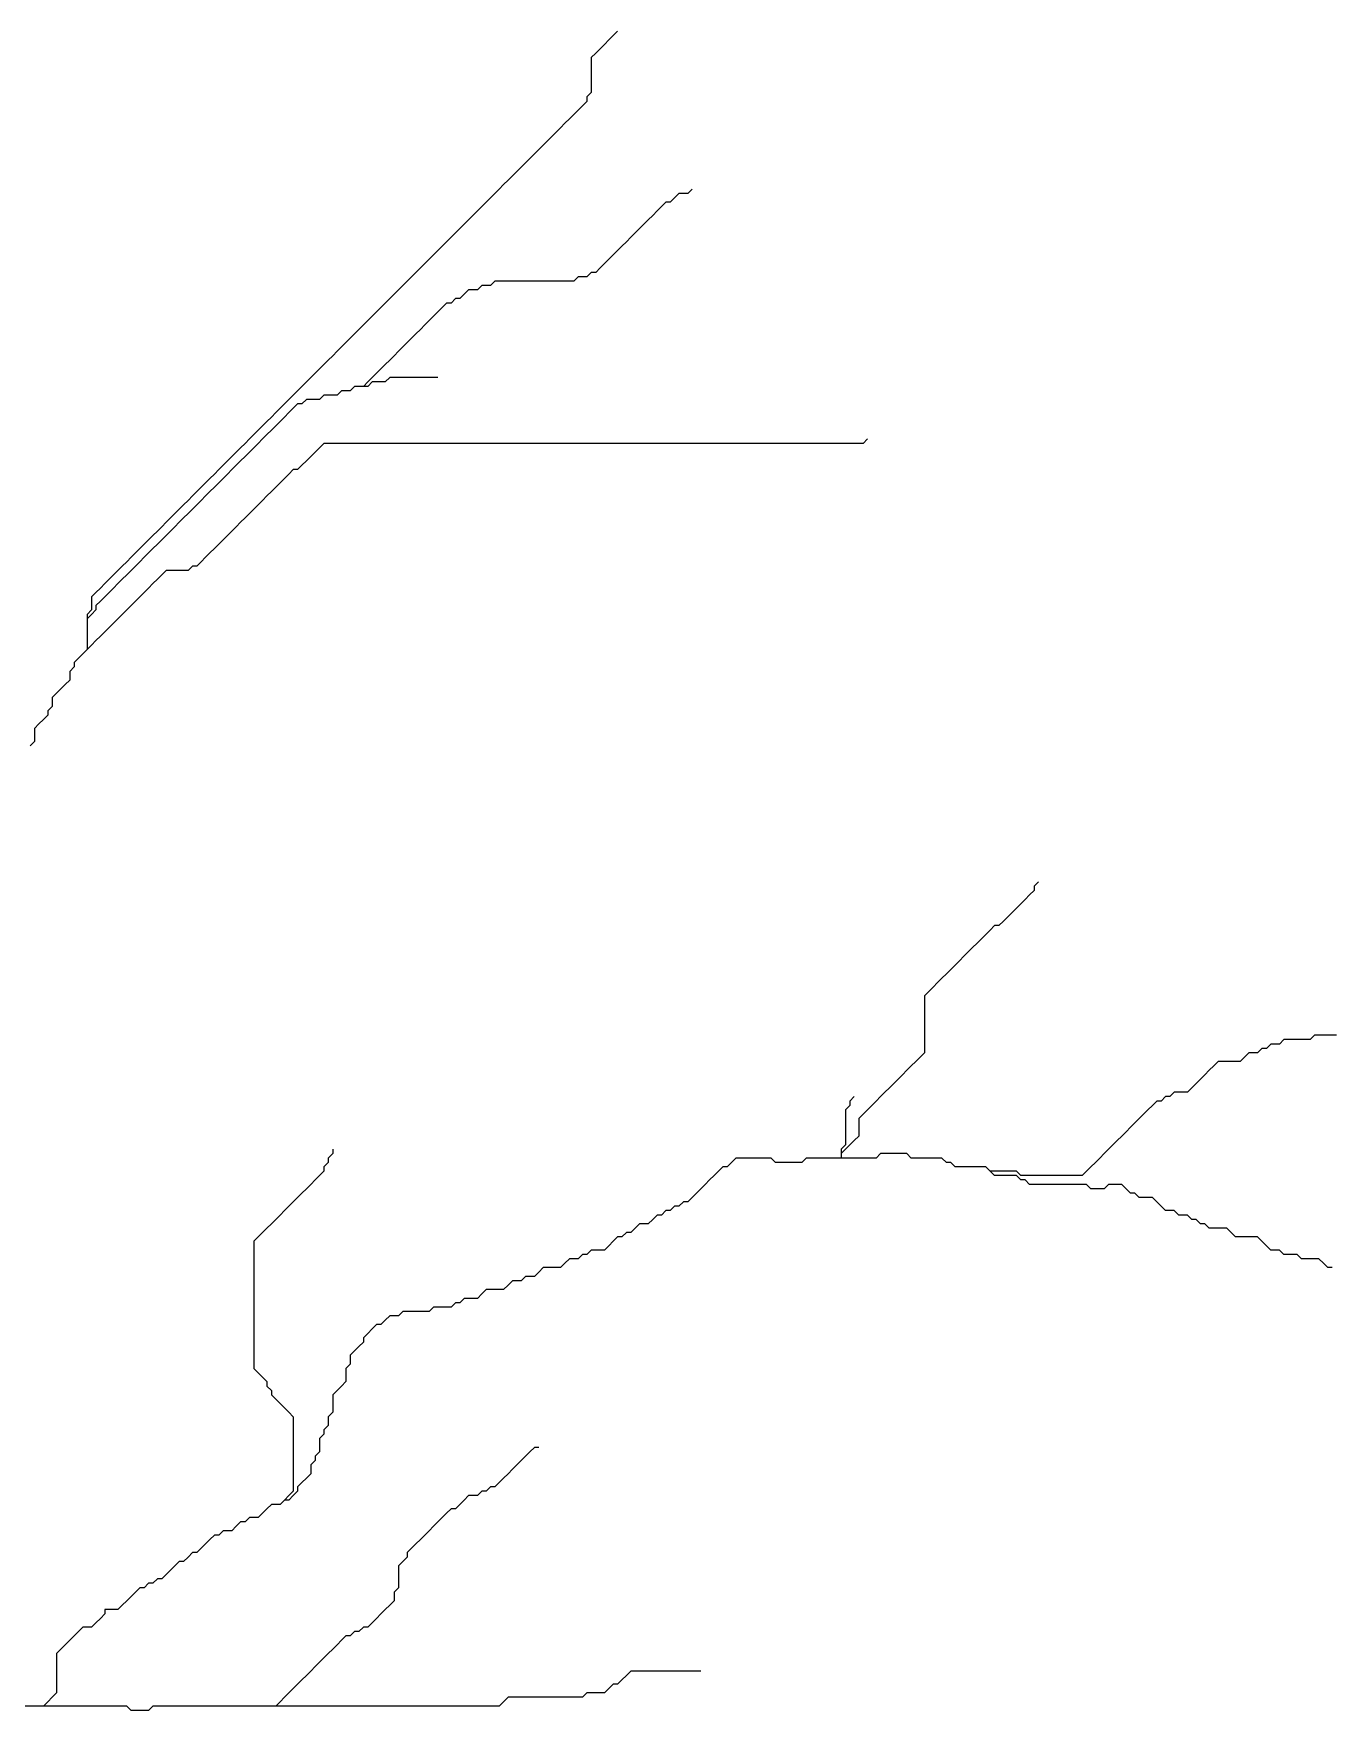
# Model space of a CAD drawing. Header units: metres. Extents: x 837475 to 838479, y 1189012 to 1191015.
# Drawn here: x 838152.6 to 838449.8, y 1189014.5 to 1189396.8 of the extents above; entities that cross this region are included whole.
import ezdxf

# ---------------------------------------------------------------- set-up
doc = ezdxf.new("R2010")
doc.units = ezdxf.units.M
doc.header["$MEASUREMENT"] = 0

msp = doc.modelspace()

# ---------------------------------------------------------------- linework, layer by layer
for points in [[(838285.85, 1189397.36, 1919.56), (838284.85, 1189396.36, 1919.27), (838283.85, 1189395.36, 1918.97), (838282.85, 1189394.36, 1918.68), (838281.85, 1189393.36, 1918.39), (838280.85, 1189392.36, 1918.1), (838279.85, 1189391.36, 1917.78), (838279.85, 1189390.36, 1917.54), (838279.85, 1189389.36, 1917.3), (838279.85, 1189388.36, 1917.05), (838279.85, 1189387.36, 1916.81), (838279.85, 1189386.36, 1916.56), (838279.85, 1189385.36, 1916.32), (838279.85, 1189384.36, 1916.07), (838279.85, 1189383.36, 1915.83), (838278.85, 1189382.36, 1915.48), (838278.85, 1189381.36, 1915.24), (838277.85, 1189380.36, 1914.88), (838276.85, 1189379.36, 1914.53), (838275.85, 1189378.36, 1914.14), (838274.85, 1189377.36, 1913.78), (838273.85, 1189376.36, 1913.44), (838272.85, 1189375.36, 1913.1), (838271.86, 1189374.36, 1912.75), (838270.86, 1189373.36, 1912.4), (838269.86, 1189372.36, 1912.04), (838268.86, 1189371.36, 1911.67), (838267.86, 1189370.36, 1911.3), (838266.86, 1189369.37, 1910.93), (838265.86, 1189368.37, 1910.56), (838264.86, 1189367.37, 1910.19), (838263.86, 1189366.37, 1909.82), (838262.86, 1189365.37, 1909.45), (838261.86, 1189364.37, 1909.08), (838260.86, 1189363.37, 1908.72), (838259.86, 1189362.37, 1908.37), (838258.86, 1189361.37, 1908.04), (838257.86, 1189360.37, 1907.77), (838256.86, 1189359.37, 1907.51), (838255.86, 1189358.37, 1907.25), (838254.86, 1189357.37, 1906.99), (838253.86, 1189356.37, 1906.72), (838252.86, 1189355.37, 1906.45), (838251.86, 1189354.37, 1906.17), (838250.86, 1189353.37, 1905.89), (838249.86, 1189352.37, 1905.62), (838248.86, 1189351.37, 1905.35), (838247.86, 1189350.37, 1905.08), (838246.86, 1189349.37, 1904.81), (838245.86, 1189348.37, 1904.55), (838244.86, 1189347.37, 1904.28), (838243.86, 1189346.37, 1904), (838242.86, 1189345.37, 1903.7), (838241.87, 1189344.37, 1903.39), (838240.87, 1189343.37, 1903.07), (838239.87, 1189342.37, 1902.76), (838238.87, 1189341.37, 1902.45), (838237.87, 1189340.37, 1902.13), (838236.87, 1189339.38, 1901.8), (838235.87, 1189338.38, 1901.43), (838234.87, 1189337.38, 1901.07), (838233.87, 1189336.38, 1900.72), (838232.87, 1189335.38, 1900.36), (838231.87, 1189334.38, 1900), (838230.87, 1189333.38, 1899.63), (838229.87, 1189332.38, 1899.26), (838228.87, 1189331.38, 1898.89), (838227.87, 1189330.38, 1898.51), (838226.87, 1189329.38, 1898.14), (838225.87, 1189328.38, 1897.75), (838224.87, 1189327.38, 1897.35), (838223.87, 1189326.38, 1896.96), (838222.87, 1189325.38, 1896.56), (838221.87, 1189324.38, 1896.17), (838220.87, 1189323.38, 1895.73), (838219.87, 1189322.38, 1895.25), (838218.87, 1189321.38, 1894.76), (838217.87, 1189320.38, 1894.27), (838216.87, 1189319.38, 1893.84), (838215.87, 1189318.38, 1893.48), (838214.87, 1189317.38, 1893.11), (838213.87, 1189316.38, 1892.75), (838212.87, 1189315.38, 1892.38), (838211.88, 1189314.38, 1892.01), (838210.88, 1189313.38, 1891.67), (838209.88, 1189312.38, 1891.33), (838208.88, 1189311.38, 1890.99), (838207.88, 1189310.39, 1890.66), (838206.88, 1189309.39, 1890.32), (838205.88, 1189308.39, 1889.98), (838204.88, 1189307.39, 1889.62), (838203.88, 1189306.39, 1889.26), (838202.88, 1189305.39, 1888.91), (838201.88, 1189304.39, 1888.57), (838200.88, 1189303.39, 1888.22), (838199.88, 1189302.39, 1887.82), (838198.88, 1189301.39, 1887.35), (838197.88, 1189300.39, 1886.88), (838196.88, 1189299.39, 1886.42), (838195.88, 1189298.39, 1885.97), (838194.88, 1189297.39, 1885.5), (838193.88, 1189296.39, 1885.04), (838192.88, 1189295.39, 1884.58), (838191.88, 1189294.39, 1884.12), (838190.88, 1189293.39, 1883.66), (838189.88, 1189292.39, 1883.19), (838188.88, 1189291.39, 1882.72), (838187.88, 1189290.39, 1882.25), (838186.88, 1189289.39, 1881.74), (838185.88, 1189288.39, 1881.2), (838184.88, 1189287.39, 1880.66), (838183.88, 1189286.39, 1880.13), (838182.89, 1189285.39, 1879.59), (838181.89, 1189284.39, 1879.04), (838180.89, 1189283.39, 1878.5), (838179.89, 1189282.39, 1877.98), (838178.89, 1189281.39, 1877.55), (838177.89, 1189280.4, 1877.14), (838176.89, 1189279.4, 1876.72), (838175.89, 1189278.4, 1876.31), (838174.89, 1189277.4, 1875.9), (838173.89, 1189276.4, 1875.5), (838172.89, 1189275.4, 1875.1), (838171.89, 1189274.4, 1874.71), (838170.89, 1189273.4, 1874.32), (838169.89, 1189272.4, 1873.96), (838168.89, 1189271.4, 1873.61), (838167.89, 1189270.4, 1873.26), (838166.89, 1189269.4, 1872.92), (838165.89, 1189268.4, 1872.59), (838165.89, 1189267.4, 1872.39), (838165.89, 1189266.4, 1872.18), (838165.89, 1189265.4, 1872), (838164.89, 1189264.4, 1871.73), (838164.89, 1189263.4, 1871.5)], [(838302.84, 1189361.37, 1915.7), (838301.84, 1189360.37, 1915.37), (838300.85, 1189360.37, 1915.13), (838299.85, 1189360.37, 1914.9), (838298.85, 1189359.37, 1914.57), (838297.85, 1189358.37, 1914.24), (838296.85, 1189358.37, 1914.03), (838295.85, 1189357.37, 1913.79), (838294.85, 1189356.37, 1913.53), (838293.85, 1189355.37, 1913.27), (838292.85, 1189354.37, 1913.01), (838291.85, 1189353.37, 1912.75), (838290.85, 1189352.37, 1912.49), (838289.85, 1189351.37, 1912.23), (838288.85, 1189350.37, 1911.96), (838287.85, 1189349.37, 1911.69), (838286.85, 1189348.37, 1911.42), (838285.85, 1189347.37, 1911.14), (838284.85, 1189346.37, 1910.86), (838283.85, 1189345.37, 1910.58), (838282.85, 1189344.37, 1910.3), (838281.85, 1189343.37, 1910.02), (838280.85, 1189342.37, 1909.76), (838279.85, 1189342.37, 1909.59), (838278.85, 1189341.37, 1909.34), (838277.85, 1189341.37, 1909.17), (838276.85, 1189341.37, 1908.99), (838275.85, 1189340.37, 1908.75), (838274.85, 1189340.37, 1908.57), (838273.85, 1189340.37, 1908.4), (838272.85, 1189340.37, 1908.22), (838271.86, 1189340.37, 1908.03), (838270.86, 1189340.37, 1907.84), (838269.86, 1189340.37, 1907.64), (838268.86, 1189340.37, 1907.45), (838267.86, 1189340.37, 1907.25), (838266.86, 1189340.37, 1907.06), (838265.86, 1189340.37, 1906.87), (838264.86, 1189340.37, 1906.67), (838263.86, 1189340.37, 1906.48), (838262.86, 1189340.37, 1906.29), (838261.86, 1189340.37, 1906.09), (838260.86, 1189340.37, 1905.93), (838259.86, 1189340.37, 1905.77), (838258.86, 1189340.37, 1905.61), (838257.86, 1189340.37, 1905.45), (838256.86, 1189339.38, 1905.23), (838255.86, 1189339.38, 1905.07), (838254.86, 1189339.38, 1904.91), (838253.86, 1189338.38, 1904.69), (838252.86, 1189338.38, 1904.52), (838251.86, 1189338.38, 1904.36), (838250.86, 1189337.38, 1904.14), (838249.86, 1189336.38, 1903.89), (838248.86, 1189336.38, 1903.69), (838247.86, 1189335.38, 1903.42), (838246.86, 1189335.38, 1903.23), (838245.86, 1189334.38, 1902.96), (838244.86, 1189333.38, 1902.69), (838243.86, 1189332.38, 1902.4), (838242.86, 1189331.38, 1902.1), (838241.87, 1189330.38, 1901.77), (838240.87, 1189329.38, 1901.42), (838239.87, 1189328.38, 1901.06), (838238.87, 1189327.38, 1900.71), (838237.87, 1189326.38, 1900.36), (838236.87, 1189325.38, 1900), (838235.87, 1189324.38, 1899.62), (838234.87, 1189323.38, 1899.23), (838233.87, 1189322.38, 1898.83), (838232.87, 1189321.38, 1898.42), (838231.87, 1189320.38, 1898.01), (838230.87, 1189319.38, 1897.57), (838229.87, 1189318.38, 1897.13), (838228.87, 1189317.38, 1896.7), (838227.87, 1189316.38, 1896.29)], [(838244.86, 1189318.38, 1901.04), (838243.86, 1189318.38, 1900.81), (838242.86, 1189318.38, 1900.59), (838241.87, 1189318.38, 1900.36), (838240.87, 1189318.38, 1900.12), (838239.87, 1189318.38, 1899.86), (838238.87, 1189318.38, 1899.58), (838237.87, 1189318.38, 1899.3), (838236.87, 1189318.38, 1899.02), (838235.87, 1189318.38, 1898.74), (838234.87, 1189318.38, 1898.45), (838233.87, 1189318.38, 1898.18), (838232.87, 1189317.38, 1897.81), (838231.87, 1189317.38, 1897.53), (838230.87, 1189317.38, 1897.25), (838229.87, 1189317.38, 1896.97), (838228.87, 1189316.38, 1896.57), (838227.87, 1189316.38, 1896.29)], [(838227.87, 1189316.38, 1896.29), (838226.87, 1189316.38, 1896.01), (838225.87, 1189316.38, 1895.73), (838224.87, 1189315.38, 1895.32), (838223.87, 1189315.38, 1895.03), (838222.87, 1189315.38, 1894.75), (838221.87, 1189314.38, 1894.34), (838220.87, 1189314.38, 1894.06), (838219.87, 1189314.38, 1893.81), (838218.87, 1189314.38, 1893.58), (838217.87, 1189313.38, 1893.24), (838216.87, 1189313.38, 1893), (838215.87, 1189313.38, 1892.76), (838214.87, 1189313.38, 1892.53), (838213.87, 1189312.38, 1892.18), (838212.87, 1189312.38, 1891.94), (838211.88, 1189311.38, 1891.61), (838210.88, 1189310.39, 1891.28), (838209.88, 1189309.39, 1890.94), (838208.88, 1189308.39, 1890.61), (838207.88, 1189307.39, 1890.26), (838206.88, 1189306.39, 1889.89), (838205.88, 1189305.39, 1889.54), (838204.88, 1189304.39, 1889.19), (838203.88, 1189303.39, 1888.85), (838202.88, 1189302.39, 1888.51), (838201.88, 1189301.39, 1888.15), (838200.88, 1189300.39, 1887.77), (838199.88, 1189299.39, 1887.34), (838198.88, 1189298.39, 1886.89), (838197.88, 1189297.39, 1886.45), (838196.88, 1189296.39, 1886), (838195.88, 1189295.39, 1885.54), (838194.88, 1189294.39, 1885.08), (838193.88, 1189293.39, 1884.62), (838192.88, 1189292.39, 1884.15), (838191.88, 1189291.39, 1883.69), (838190.88, 1189290.39, 1883.22), (838189.88, 1189289.39, 1882.73), (838188.88, 1189288.39, 1882.24), (838187.88, 1189287.39, 1881.73), (838186.88, 1189286.39, 1881.19), (838185.88, 1189285.39, 1880.65), (838184.88, 1189284.39, 1880.11), (838183.88, 1189283.39, 1879.57), (838182.89, 1189282.39, 1879.03), (838181.89, 1189281.39, 1878.47), (838180.89, 1189280.4, 1877.96), (838179.89, 1189279.4, 1877.53), (838178.89, 1189278.4, 1877.12), (838177.89, 1189277.4, 1876.7), (838176.89, 1189276.4, 1876.27), (838175.89, 1189275.4, 1875.85), (838174.89, 1189274.4, 1875.46), (838173.89, 1189273.4, 1875.06), (838172.89, 1189272.4, 1874.67), (838171.89, 1189271.4, 1874.28), (838170.89, 1189270.4, 1873.87), (838169.89, 1189269.4, 1873.43), (838168.89, 1189268.4, 1873.01), (838167.89, 1189267.4, 1872.6), (838166.89, 1189266.4, 1872.24), (838166.89, 1189265.4, 1872.05), (838165.89, 1189264.4, 1871.82), (838164.89, 1189263.4, 1871.5)], [(838342.83, 1189304.39, 1924.39), (838341.83, 1189303.39, 1924.3), (838340.83, 1189303.39, 1924.23), (838339.83, 1189303.39, 1924.17), (838338.83, 1189303.39, 1924.1), (838337.83, 1189303.39, 1924.04), (838336.83, 1189303.39, 1923.95), (838335.83, 1189303.39, 1923.75), (838334.83, 1189303.39, 1923.51), (838333.83, 1189303.39, 1923.27), (838332.83, 1189303.39, 1923.04), (838331.83, 1189303.39, 1922.8), (838330.84, 1189303.39, 1922.57), (838329.84, 1189303.39, 1922.32), (838328.84, 1189303.39, 1922.07), (838327.84, 1189303.39, 1921.83), (838326.84, 1189303.39, 1921.59), (838325.84, 1189303.39, 1921.36), (838324.84, 1189303.39, 1921.12), (838323.84, 1189303.39, 1920.88), (838322.84, 1189303.39, 1920.65), (838321.84, 1189303.39, 1920.41), (838320.84, 1189303.39, 1920.18), (838319.84, 1189303.39, 1919.96), (838318.84, 1189303.39, 1919.77), (838317.84, 1189303.39, 1919.59), (838316.84, 1189303.39, 1919.41), (838315.84, 1189303.39, 1919.23), (838314.84, 1189303.39, 1919.04), (838313.84, 1189303.39, 1918.86), (838312.84, 1189303.39, 1918.68), (838311.84, 1189303.39, 1918.5), (838310.84, 1189303.39, 1918.32), (838309.84, 1189303.39, 1918.13), (838308.84, 1189303.39, 1917.94), (838307.84, 1189303.39, 1917.72), (838306.84, 1189303.39, 1917.49), (838305.84, 1189303.39, 1917.27), (838304.84, 1189303.39, 1917.05), (838303.84, 1189303.39, 1916.84), (838302.84, 1189303.39, 1916.63), (838301.84, 1189303.39, 1916.43), (838300.85, 1189303.39, 1916.23), (838299.85, 1189303.39, 1916.03), (838298.85, 1189303.39, 1915.78), (838297.85, 1189303.39, 1915.51), (838296.85, 1189303.39, 1915.24), (838295.85, 1189303.39, 1914.96), (838294.85, 1189303.39, 1914.68), (838293.85, 1189303.39, 1914.4), (838292.85, 1189303.39, 1914.13), (838291.85, 1189303.39, 1913.86), (838290.85, 1189303.39, 1913.59), (838289.85, 1189303.39, 1913.33), (838288.85, 1189303.39, 1913.07), (838287.85, 1189303.39, 1912.81), (838286.85, 1189303.39, 1912.55), (838285.85, 1189303.39, 1912.29), (838284.85, 1189303.39, 1912.03), (838283.85, 1189303.39, 1911.76), (838282.85, 1189303.39, 1911.48), (838281.85, 1189303.39, 1911.2), (838280.85, 1189303.39, 1910.92), (838279.85, 1189303.39, 1910.63), (838278.85, 1189303.39, 1910.35), (838277.85, 1189303.39, 1910.06), (838276.85, 1189303.39, 1909.75), (838275.85, 1189303.39, 1909.43), (838274.85, 1189303.39, 1909.1), (838273.85, 1189303.39, 1908.77), (838272.85, 1189303.39, 1908.44), (838271.86, 1189303.39, 1908.11), (838270.86, 1189303.39, 1907.79), (838269.86, 1189303.39, 1907.48), (838268.86, 1189303.39, 1907.17), (838267.86, 1189303.39, 1906.85), (838266.86, 1189303.39, 1906.53), (838265.86, 1189303.39, 1906.21), (838264.86, 1189303.39, 1905.9), (838263.86, 1189303.39, 1905.61), (838262.86, 1189303.39, 1905.32), (838261.86, 1189303.39, 1905.03), (838260.86, 1189303.39, 1904.74), (838259.86, 1189303.39, 1904.45), (838258.86, 1189303.39, 1904.16), (838257.86, 1189303.39, 1903.87), (838256.86, 1189303.39, 1903.57), (838255.86, 1189303.39, 1903.27), (838254.86, 1189303.39, 1902.97), (838253.86, 1189303.39, 1902.67), (838252.86, 1189303.39, 1902.37), (838251.86, 1189303.39, 1902.07), (838250.86, 1189303.39, 1901.78), (838249.86, 1189303.39, 1901.49), (838248.86, 1189303.39, 1901.2), (838247.86, 1189303.39, 1900.91), (838246.86, 1189303.39, 1900.62), (838245.86, 1189303.39, 1900.33), (838244.86, 1189303.39, 1900.06), (838243.86, 1189303.39, 1899.79), (838242.86, 1189303.39, 1899.52), (838241.87, 1189303.39, 1899.25), (838240.87, 1189303.39, 1898.99), (838239.87, 1189303.39, 1898.73), (838238.87, 1189303.39, 1898.47), (838237.87, 1189303.39, 1898.22), (838236.87, 1189303.39, 1897.96), (838235.87, 1189303.39, 1897.7), (838234.87, 1189303.39, 1897.43), (838233.87, 1189303.39, 1897.16), (838232.87, 1189303.39, 1896.89), (838231.87, 1189303.39, 1896.62), (838230.87, 1189303.39, 1896.36), (838229.87, 1189303.39, 1896.09), (838228.87, 1189303.39, 1895.82), (838227.87, 1189303.39, 1895.56), (838226.87, 1189303.39, 1895.3), (838225.87, 1189303.39, 1895.04), (838224.87, 1189303.39, 1894.78), (838223.87, 1189303.39, 1894.52), (838222.87, 1189303.39, 1894.27), (838221.87, 1189303.39, 1894), (838220.87, 1189303.39, 1893.69), (838219.87, 1189303.39, 1893.39), (838218.87, 1189303.39, 1893.1), (838217.87, 1189302.39, 1892.72), (838216.87, 1189301.39, 1892.33), (838215.87, 1189300.39, 1891.9), (838214.87, 1189299.39, 1891.5), (838213.87, 1189298.39, 1891.11), (838212.87, 1189297.39, 1890.74), (838211.88, 1189297.39, 1890.48), (838210.88, 1189296.39, 1890.1), (838209.88, 1189295.39, 1889.69), (838208.88, 1189294.39, 1889.27), (838207.88, 1189293.39, 1888.84), (838206.88, 1189292.39, 1888.41), (838205.88, 1189291.39, 1887.98), (838204.88, 1189290.39, 1887.55), (838203.88, 1189289.39, 1887.11), (838202.88, 1189288.39, 1886.68), (838201.88, 1189287.39, 1886.25), (838200.88, 1189286.39, 1885.81), (838199.88, 1189285.39, 1885.35), (838198.88, 1189284.39, 1884.9), (838197.88, 1189283.39, 1884.44), (838196.88, 1189282.39, 1883.97), (838195.88, 1189281.39, 1883.46), (838194.88, 1189280.4, 1882.93), (838193.88, 1189279.4, 1882.42), (838192.88, 1189278.4, 1881.91), (838191.88, 1189277.4, 1881.4), (838190.88, 1189276.4, 1880.9), (838189.88, 1189275.4, 1880.4), (838188.88, 1189275.4, 1880.04), (838187.88, 1189274.4, 1879.54), (838186.88, 1189274.4, 1879.19), (838185.88, 1189274.4, 1878.83), (838184.88, 1189274.4, 1878.48), (838183.88, 1189274.4, 1878.12), (838182.89, 1189274.4, 1877.79), (838181.89, 1189273.4, 1877.34), (838180.89, 1189272.4, 1876.86), (838179.89, 1189271.4, 1876.37), (838178.89, 1189270.4, 1875.91), (838177.89, 1189269.4, 1875.51), (838176.89, 1189268.4, 1875.11), (838175.89, 1189267.4, 1874.7), (838174.89, 1189266.4, 1874.3), (838173.89, 1189265.4, 1873.88), (838172.89, 1189264.4, 1873.43), (838171.89, 1189263.4, 1872.98), (838170.89, 1189262.4, 1872.54), (838169.89, 1189261.4, 1872.09), (838168.89, 1189260.4, 1871.67), (838167.89, 1189259.4, 1871.25), (838166.89, 1189258.4, 1870.82), (838165.89, 1189257.4, 1870.4), (838164.89, 1189256.4, 1870.05)], [(838164.89, 1189263.4, 1871.5), (838164.89, 1189262.4, 1871.27), (838164.89, 1189261.4, 1871.05), (838164.89, 1189260.4, 1870.83), (838164.89, 1189259.4, 1870.61), (838164.89, 1189258.4, 1870.4), (838164.89, 1189257.4, 1870.19), (838164.89, 1189256.4, 1870.05)], [(838164.89, 1189256.4, 1870.05), (838163.89, 1189255.4, 1869.86), (838162.89, 1189254.4, 1869.51), (838161.89, 1189253.4, 1869.13), (838161.89, 1189252.4, 1868.88), (838160.89, 1189251.4, 1868.52), (838160.89, 1189250.41, 1868.27), (838160.89, 1189249.41, 1868.08), (838159.89, 1189248.41, 1867.97), (838158.89, 1189247.41, 1867.74), (838157.89, 1189246.41, 1867.4), (838156.89, 1189245.41, 1867.07), (838156.89, 1189244.41, 1866.86), (838156.89, 1189243.41, 1866.65), (838155.89, 1189242.41, 1866.33), (838155.89, 1189241.41, 1866.12), (838154.89, 1189240.41, 1865.9), (838153.89, 1189239.41, 1865.59), (838152.9, 1189238.41, 1865.3), (838152.9, 1189237.41, 1865.08), (838152.9, 1189236.41, 1864.87), (838152.9, 1189235.41, 1864.66), (838151.9, 1189234.41, 1864.36)], [(838381.82, 1189203.42, 1905.92), (838380.82, 1189202.42, 1905.33), (838380.82, 1189201.42, 1904.92), (838379.82, 1189200.42, 1904.35), (838378.82, 1189199.42, 1903.83), (838377.82, 1189198.42, 1903.17), (838376.82, 1189197.42, 1902.47), (838375.82, 1189196.42, 1901.92), (838374.82, 1189195.42, 1901.26), (838373.82, 1189194.42, 1900.58), (838372.82, 1189193.42, 1900.08), (838371.82, 1189193.42, 1900.01), (838370.82, 1189192.42, 1900.01), (838369.82, 1189191.43, 1900), (838368.82, 1189190.43, 1900), (838367.82, 1189189.43, 1900), (838366.82, 1189188.43, 1900), (838365.82, 1189187.43, 1899.88), (838364.82, 1189186.43, 1899.59), (838363.82, 1189185.43, 1899.29), (838362.82, 1189184.43, 1898.99), (838361.82, 1189183.43, 1898.69), (838360.83, 1189182.43, 1898.37), (838359.83, 1189181.43, 1898.05), (838358.83, 1189180.43, 1897.66), (838357.83, 1189179.43, 1897.25), (838356.83, 1189178.43, 1896.84), (838355.83, 1189177.43, 1896.43), (838355.83, 1189176.43, 1896.15), (838355.83, 1189175.43, 1895.88), (838355.83, 1189174.43, 1895.61), (838355.83, 1189173.43, 1895.34), (838355.83, 1189172.43, 1895.08), (838355.83, 1189171.43, 1894.84), (838355.83, 1189170.43, 1894.59), (838355.83, 1189169.43, 1894.34), (838355.83, 1189168.43, 1894.11), (838355.83, 1189167.43, 1893.88), (838355.83, 1189166.43, 1893.54), (838355.83, 1189165.43, 1893.17), (838355.83, 1189164.43, 1892.79), (838354.83, 1189163.43, 1892.15), (838353.83, 1189162.43, 1891.23), (838352.83, 1189161.44, 1890.28), (838351.83, 1189160.44, 1889.39), (838350.83, 1189159.44, 1888.53), (838349.83, 1189158.44, 1887.71), (838348.83, 1189157.44, 1886.98), (838347.83, 1189156.44, 1886.24), (838346.83, 1189155.44, 1885.51), (838345.83, 1189154.44, 1884.77), (838344.83, 1189153.44, 1884.03), (838343.83, 1189152.44, 1883.36), (838342.83, 1189151.44, 1882.74), (838341.83, 1189150.44, 1882.13), (838340.83, 1189149.44, 1881.56), (838340.83, 1189148.44, 1881.17), (838340.83, 1189147.44, 1880.77), (838340.83, 1189146.44, 1880.37), (838340.83, 1189145.44, 1879.99), (838339.83, 1189144.44, 1879.5), (838338.83, 1189143.44, 1879.03), (838337.83, 1189142.44, 1878.53), (838336.83, 1189141.44, 1878.1)], [(838449.8, 1189168.43, 1904.72), (838448.8, 1189168.43, 1904.45), (838447.8, 1189168.43, 1904.22), (838446.8, 1189168.43, 1904.06), (838445.8, 1189168.43, 1904.01), (838444.8, 1189168.43, 1904.01), (838443.8, 1189167.43, 1904), (838442.8, 1189167.43, 1904), (838441.8, 1189167.43, 1904), (838440.8, 1189167.43, 1903.93), (838439.8, 1189167.43, 1903.62), (838438.8, 1189167.43, 1903.22), (838437.8, 1189167.43, 1902.83), (838436.8, 1189166.43, 1902.39), (838435.8, 1189166.43, 1902.1), (838434.8, 1189166.43, 1901.96), (838433.8, 1189165.43, 1901.52), (838432.8, 1189165.43, 1901.05), (838431.8, 1189164.43, 1900.48), (838430.8, 1189164.43, 1900.14), (838429.8, 1189164.43, 1900.04), (838428.8, 1189163.43, 1899.97), (838427.8, 1189162.43, 1899.6), (838426.8, 1189162.43, 1899.09), (838425.8, 1189162.43, 1898.57), (838424.8, 1189162.43, 1898.16), (838423.8, 1189162.43, 1898.02), (838422.8, 1189162.43, 1898.01), (838421.8, 1189161.44, 1898.01), (838420.8, 1189160.44, 1898.01), (838419.81, 1189159.44, 1898), (838418.81, 1189158.44, 1898), (838417.81, 1189157.44, 1898), (838416.81, 1189156.44, 1897.84), (838415.81, 1189155.44, 1897.32), (838414.81, 1189155.44, 1896.9), (838413.81, 1189155.44, 1896.5), (838412.81, 1189155.44, 1896.18), (838411.81, 1189154.44, 1896.11), (838410.81, 1189154.44, 1896.04), (838409.81, 1189153.44, 1896.02), (838408.81, 1189153.44, 1896.01), (838407.81, 1189152.44, 1896), (838406.81, 1189151.44, 1896), (838405.81, 1189150.44, 1895.99), (838404.81, 1189149.44, 1895.65), (838403.81, 1189148.44, 1895.01), (838402.81, 1189147.44, 1894.45), (838401.81, 1189146.44, 1894), (838400.81, 1189145.44, 1893.61), (838399.81, 1189144.44, 1893.22), (838398.81, 1189143.44, 1892.83), (838397.81, 1189142.44, 1892.44), (838396.81, 1189141.44, 1892.03), (838395.81, 1189140.44, 1891.58), (838394.81, 1189139.44, 1891.11), (838393.81, 1189138.44, 1890.63), (838392.81, 1189137.44, 1890.16), (838391.81, 1189136.44, 1889.73), (838390.81, 1189136.44, 1889.45), (838389.82, 1189136.44, 1889.18), (838388.82, 1189136.44, 1888.91), (838387.82, 1189136.44, 1888.63), (838386.82, 1189136.44, 1888.35), (838385.82, 1189136.44, 1888.04), (838384.82, 1189136.44, 1887.7), (838383.82, 1189136.44, 1887.35), (838382.82, 1189136.44, 1887), (838381.82, 1189136.44, 1886.65), (838380.82, 1189136.44, 1886.32), (838379.82, 1189136.44, 1886.06), (838378.82, 1189136.44, 1886), (838377.82, 1189136.44, 1886), (838376.82, 1189137.44, 1885.91), (838375.82, 1189137.44, 1885.54), (838374.82, 1189137.44, 1885.06), (838373.82, 1189137.44, 1884.68), (838372.82, 1189137.44, 1884.34), (838371.82, 1189137.44, 1884.09), (838370.82, 1189137.44, 1884.01)], [(838339.83, 1189154.44, 1883.09), (838338.83, 1189153.44, 1882.64), (838338.83, 1189152.44, 1882.32), (838337.83, 1189151.44, 1881.84), (838337.83, 1189150.44, 1881.48), (838337.83, 1189149.44, 1881.11), (838337.83, 1189148.44, 1880.74), (838337.83, 1189147.44, 1880.36), (838337.83, 1189146.44, 1879.97), (838337.83, 1189145.44, 1879.6), (838337.83, 1189144.44, 1879.23), (838337.83, 1189143.44, 1878.88), (838336.83, 1189142.44, 1878.39), (838336.83, 1189141.44, 1878.1)], [(838220.87, 1189142.44, 1856.51), (838220.87, 1189141.44, 1856.19), (838219.87, 1189140.44, 1855.8), (838219.87, 1189139.44, 1855.5), (838218.87, 1189138.44, 1855.06), (838218.87, 1189137.44, 1854.74), (838217.87, 1189136.44, 1854.28), (838216.87, 1189135.44, 1853.84), (838215.87, 1189134.44, 1853.43), (838214.87, 1189133.44, 1853.01), (838213.87, 1189132.45, 1852.58), (838212.87, 1189131.45, 1852.15), (838211.88, 1189130.45, 1851.72), (838210.88, 1189129.45, 1851.29), (838209.88, 1189128.45, 1850.86), (838208.88, 1189127.45, 1850.43), (838207.88, 1189126.45, 1849.99), (838206.88, 1189125.45, 1849.55), (838205.88, 1189124.45, 1849.1), (838204.88, 1189123.45, 1848.65), (838203.88, 1189122.45, 1848.2), (838202.88, 1189121.45, 1847.75), (838202.88, 1189120.45, 1847.44), (838202.88, 1189119.45, 1847.14), (838202.88, 1189118.45, 1846.83), (838202.88, 1189117.45, 1846.52), (838202.88, 1189116.45, 1846.2), (838202.88, 1189115.45, 1845.9), (838202.88, 1189114.45, 1845.65), (838202.88, 1189113.45, 1845.41), (838202.88, 1189112.45, 1845.17), (838202.88, 1189111.45, 1844.93), (838202.88, 1189110.45, 1844.68), (838202.88, 1189109.45, 1844.43), (838202.88, 1189108.45, 1844.16), (838202.88, 1189107.45, 1843.88), (838202.88, 1189106.45, 1843.61), (838202.88, 1189105.45, 1843.33), (838202.88, 1189104.45, 1843.06), (838202.88, 1189103.45, 1842.78), (838202.88, 1189102.46, 1842.51), (838202.88, 1189101.46, 1842.23), (838202.88, 1189100.46, 1841.96), (838202.88, 1189099.46, 1841.7), (838202.88, 1189098.46, 1841.44), (838202.88, 1189097.46, 1841.18), (838202.88, 1189096.46, 1840.93), (838202.88, 1189095.46, 1840.68), (838202.88, 1189094.46, 1840.45), (838202.88, 1189093.46, 1840.24), (838202.88, 1189092.46, 1840.03), (838203.88, 1189091.46, 1839.75), (838204.88, 1189090.46, 1839.48), (838205.88, 1189089.46, 1839.22), (838205.88, 1189088.46, 1839.03), (838206.88, 1189087.46, 1838.76), (838206.88, 1189086.46, 1838.57), (838207.88, 1189085.46, 1838.31), (838208.88, 1189084.46, 1838.01), (838209.88, 1189083.46, 1837.54), (838210.88, 1189082.46, 1837.02), (838211.88, 1189081.46, 1836.51), (838211.88, 1189080.46, 1836.15), (838211.88, 1189079.46, 1835.75), (838211.88, 1189078.46, 1835.31), (838211.88, 1189077.46, 1834.87), (838211.88, 1189076.46, 1834.42), (838211.88, 1189075.46, 1833.96), (838211.88, 1189074.46, 1833.47), (838211.88, 1189073.46, 1832.96), (838211.88, 1189072.47, 1832.45), (838211.88, 1189071.47, 1831.93), (838211.88, 1189070.47, 1831.41), (838211.88, 1189069.47, 1830.88), (838211.88, 1189068.47, 1830.35), (838211.88, 1189067.47, 1829.83), (838211.88, 1189066.47, 1829.3), (838211.88, 1189065.47, 1828.76), (838211.88, 1189064.47, 1828.28), (838210.88, 1189063.47, 1828.01), (838209.88, 1189062.47, 1827.65)], [(838336.83, 1189140.44, 1878.01), (838335.83, 1189140.44, 1878), (838334.83, 1189140.44, 1877.91), (838333.83, 1189140.44, 1877.5), (838332.83, 1189140.44, 1876.99), (838331.83, 1189140.44, 1876.56), (838330.84, 1189140.44, 1876.16), (838329.84, 1189140.44, 1875.73), (838328.84, 1189140.44, 1875.28), (838327.84, 1189139.44, 1874.62), (838326.84, 1189139.44, 1874.22), (838325.84, 1189139.44, 1874), (838324.84, 1189139.44, 1873.79), (838323.84, 1189139.44, 1873.36), (838322.84, 1189139.44, 1872.9), (838321.84, 1189139.44, 1872.5), (838320.84, 1189140.44, 1872.08), (838319.84, 1189140.44, 1872.01), (838318.84, 1189140.44, 1872), (838317.84, 1189140.44, 1872), (838316.84, 1189140.44, 1872), (838315.84, 1189140.44, 1871.97), (838314.84, 1189140.44, 1871.78), (838313.84, 1189140.44, 1871.39), (838312.84, 1189140.44, 1871.01), (838311.84, 1189139.44, 1870.55), (838310.84, 1189138.44, 1870.15), (838309.84, 1189138.44, 1870.05), (838308.84, 1189137.44, 1870), (838307.84, 1189136.44, 1869.98), (838306.84, 1189135.44, 1869.59), (838305.84, 1189134.44, 1868.88), (838304.84, 1189133.44, 1868.25), (838303.84, 1189132.45, 1868.03), (838302.84, 1189131.45, 1867.96), (838301.84, 1189130.45, 1867.47), (838300.85, 1189130.45, 1866.85), (838299.85, 1189129.45, 1866.22), (838298.85, 1189129.45, 1866.11), (838297.85, 1189128.45, 1866.02), (838296.85, 1189128.45, 1866.02), (838295.85, 1189127.45, 1866), (838294.85, 1189127.45, 1866), (838293.85, 1189126.45, 1865.99), (838292.85, 1189125.45, 1865.77), (838291.85, 1189125.45, 1865.39), (838290.85, 1189125.45, 1864.96), (838289.85, 1189124.45, 1864.41), (838288.85, 1189123.45, 1864.1), (838287.85, 1189123.45, 1864.04), (838286.85, 1189122.45, 1863.96), (838285.85, 1189122.45, 1863.73), (838284.85, 1189121.45, 1863.26), (838283.85, 1189120.45, 1862.76), (838282.85, 1189119.45, 1862.31), (838281.85, 1189119.45, 1862.06), (838280.85, 1189119.45, 1861.85), (838279.85, 1189119.45, 1861.51), (838278.85, 1189118.45, 1860.99), (838277.85, 1189118.45, 1860.62), (838276.85, 1189117.45, 1860.18), (838275.85, 1189117.45, 1860.03), (838274.85, 1189117.45, 1860), (838273.85, 1189116.45, 1859.99), (838272.85, 1189115.45, 1859.85), (838271.86, 1189115.45, 1859.55), (838270.86, 1189115.45, 1859.23), (838269.86, 1189115.45, 1858.9), (838268.86, 1189115.45, 1858.61), (838267.86, 1189114.45, 1858.21), (838266.86, 1189113.45, 1857.7), (838265.86, 1189113.45, 1857.27), (838264.86, 1189113.45, 1856.87), (838263.86, 1189112.45, 1856.28), (838262.86, 1189112.45, 1856.07), (838261.86, 1189112.45, 1856.02), (838260.86, 1189111.45, 1855.95), (838259.86, 1189110.45, 1855.58), (838258.86, 1189110.45, 1855.15), (838257.86, 1189110.45, 1854.71), (838256.86, 1189110.45, 1854.34), (838255.86, 1189110.45, 1854.12), (838254.86, 1189109.45, 1854), (838253.86, 1189108.45, 1853.84), (838252.86, 1189108.45, 1853.42), (838251.86, 1189108.45, 1852.94), (838250.86, 1189108.45, 1852.52), (838249.86, 1189107.45, 1852), (838248.86, 1189107.45, 1851.51), (838247.86, 1189106.45, 1850.86), (838246.86, 1189106.45, 1850.36), (838245.86, 1189106.45, 1850.03), (838244.86, 1189106.45, 1849.63), (838243.86, 1189106.45, 1849.15), (838242.86, 1189105.45, 1848.42), (838241.87, 1189105.45, 1848.05), (838240.87, 1189105.45, 1847.72), (838239.87, 1189105.45, 1847.19), (838238.87, 1189105.45, 1846.65), (838237.87, 1189105.45, 1846.25), (838236.87, 1189105.45, 1846), (838235.87, 1189104.45, 1845.31), (838234.87, 1189104.45, 1844.65), (838233.87, 1189104.45, 1844.18), (838232.87, 1189103.45, 1843.96), (838231.87, 1189102.46, 1843.57), (838230.87, 1189102.46, 1843.13), (838229.87, 1189101.46, 1842.55), (838228.87, 1189100.46, 1842.12), (838227.87, 1189099.46, 1842.02), (838227.87, 1189098.46, 1842), (838226.87, 1189097.46, 1841.95), (838225.87, 1189096.46, 1841.49), (838224.87, 1189095.46, 1840.85), (838224.87, 1189094.46, 1840.44), (838224.87, 1189093.46, 1840.07), (838223.87, 1189092.46, 1839.65), (838223.87, 1189091.46, 1839.26), (838223.87, 1189090.46, 1838.89), (838223.87, 1189089.46, 1838.55), (838222.87, 1189088.46, 1838.12), (838221.87, 1189087.46, 1837.96), (838220.87, 1189086.46, 1837.53), (838220.87, 1189085.46, 1837.2), (838220.87, 1189084.46, 1836.88), (838220.87, 1189083.46, 1836.56), (838220.87, 1189082.46, 1836.25), (838219.87, 1189081.46, 1835.76), (838219.87, 1189080.46, 1835.36), (838219.87, 1189079.46, 1834.97), (838218.87, 1189078.46, 1834.43), (838218.87, 1189077.46, 1834.06), (838217.87, 1189076.46, 1833.63), (838217.87, 1189075.46, 1833.28), (838217.87, 1189074.46, 1832.96), (838217.87, 1189073.46, 1832.67), (838216.87, 1189072.47, 1832.15), (838216.87, 1189071.47, 1831.68), (838215.87, 1189070.47, 1830.98), (838215.87, 1189069.47, 1830.46), (838215.87, 1189068.47, 1830.13), (838214.87, 1189067.47, 1830), (838213.87, 1189066.47, 1829.67), (838212.87, 1189065.47, 1828.86), (838212.87, 1189064.47, 1828.43), (838211.88, 1189063.47, 1828.09), (838210.88, 1189062.47, 1827.97), (838209.88, 1189062.47, 1827.65)], [(838370.82, 1189137.44, 1884.01), (838369.82, 1189138.44, 1883.89), (838368.82, 1189138.44, 1883.48), (838367.82, 1189138.44, 1883.04), (838366.82, 1189138.44, 1882.66), (838365.82, 1189138.44, 1882.32), (838364.82, 1189138.44, 1882.12), (838363.82, 1189138.44, 1882.05), (838362.82, 1189138.44, 1882.04), (838361.82, 1189139.44, 1882.01), (838360.83, 1189139.44, 1882.01), (838359.83, 1189140.44, 1882.01), (838358.83, 1189140.44, 1882.01), (838357.83, 1189140.44, 1882), (838356.83, 1189140.44, 1882), (838355.83, 1189140.44, 1882), (838354.83, 1189140.44, 1881.88), (838353.83, 1189140.44, 1881.3), (838352.83, 1189140.44, 1880.71), (838351.83, 1189141.44, 1880.27), (838350.83, 1189141.44, 1880.12), (838349.83, 1189141.44, 1880.07), (838348.83, 1189141.44, 1880.03), (838347.83, 1189141.44, 1880), (838346.83, 1189141.44, 1880), (838345.83, 1189141.44, 1880), (838344.83, 1189140.44, 1879.99), (838343.83, 1189140.44, 1879.87), (838342.83, 1189140.44, 1879.57), (838341.83, 1189140.44, 1879.24), (838340.83, 1189140.44, 1878.91), (838339.83, 1189140.44, 1878.59), (838338.83, 1189140.44, 1878.28), (838337.83, 1189140.44, 1878.07), (838336.83, 1189140.44, 1878.01)], [(838336.83, 1189141.44, 1878.1), (838336.83, 1189140.44, 1878.01)], [(838448.8, 1189115.45, 1904), (838447.8, 1189115.45, 1904), (838446.8, 1189116.45, 1903.99), (838445.8, 1189117.45, 1903.75), (838444.8, 1189117.45, 1903.39), (838443.8, 1189117.45, 1903), (838442.8, 1189117.45, 1902.63), (838441.8, 1189117.45, 1902.35), (838440.8, 1189118.45, 1902.03), (838439.8, 1189118.45, 1901.76), (838438.8, 1189118.45, 1901.33), (838437.8, 1189118.45, 1900.89), (838436.8, 1189119.45, 1900.36), (838435.8, 1189119.45, 1900.06), (838434.8, 1189119.45, 1900), (838433.8, 1189120.45, 1900), (838432.8, 1189121.45, 1899.99), (838431.8, 1189122.45, 1899.73), (838430.8, 1189122.45, 1899.31), (838429.8, 1189122.45, 1898.87), (838428.8, 1189122.45, 1898.5), (838427.8, 1189122.45, 1898.2), (838426.8, 1189122.45, 1898.05), (838425.8, 1189123.45, 1898), (838424.8, 1189124.45, 1897.81), (838423.8, 1189124.45, 1897.51), (838422.8, 1189124.45, 1897.2), (838421.8, 1189124.45, 1896.88), (838420.8, 1189124.45, 1896.6), (838419.81, 1189125.45, 1896.23), (838418.81, 1189125.45, 1896.07), (838417.81, 1189126.45, 1896.01), (838416.81, 1189126.45, 1895.98), (838415.81, 1189127.45, 1895.74), (838414.81, 1189127.45, 1895.34), (838413.81, 1189127.45, 1894.93), (838412.81, 1189128.45, 1894.45), (838411.81, 1189128.45, 1894.16), (838410.81, 1189128.45, 1894.07), (838409.81, 1189129.45, 1894), (838408.81, 1189130.45, 1893.88), (838407.81, 1189131.45, 1893.23), (838406.81, 1189131.45, 1892.81), (838405.81, 1189131.45, 1892.42), (838404.81, 1189131.45, 1892.14), (838403.81, 1189132.45, 1892.02), (838402.81, 1189132.45, 1892), (838401.81, 1189133.44, 1892), (838400.81, 1189134.44, 1891.84), (838399.81, 1189134.44, 1891.47), (838398.81, 1189134.44, 1891.08), (838397.81, 1189134.44, 1890.77), (838396.81, 1189133.44, 1890.39), (838395.81, 1189133.44, 1890.13), (838394.81, 1189133.44, 1890.02), (838393.81, 1189133.44, 1890), (838392.81, 1189134.44, 1889.97), (838391.81, 1189134.44, 1889.79), (838390.81, 1189134.44, 1889.5), (838389.82, 1189134.44, 1889.2), (838388.82, 1189134.44, 1888.9), (838387.82, 1189134.44, 1888.6), (838386.82, 1189134.44, 1888.31), (838385.82, 1189134.44, 1888.02), (838384.82, 1189134.44, 1887.7), (838383.82, 1189134.44, 1887.38), (838382.82, 1189134.44, 1887.07), (838381.82, 1189134.44, 1886.76), (838380.82, 1189134.44, 1886.45), (838379.82, 1189134.44, 1886.18), (838378.82, 1189135.44, 1886.01), (838377.82, 1189135.44, 1886), (838376.82, 1189136.44, 1885.95), (838375.82, 1189136.44, 1885.65), (838374.82, 1189136.44, 1885.13), (838373.82, 1189136.44, 1884.62), (838372.82, 1189136.44, 1884.23), (838371.82, 1189136.44, 1884.09), (838370.82, 1189137.44, 1884.01)], [(838267.86, 1189074.46, 1852.99), (838266.86, 1189074.46, 1852.59), (838265.86, 1189073.46, 1852.01), (838264.86, 1189072.47, 1851.43), (838263.86, 1189071.47, 1850.85), (838262.86, 1189070.47, 1850.27), (838261.86, 1189069.47, 1849.68), (838260.86, 1189068.47, 1849.07), (838259.86, 1189067.47, 1848.46), (838258.86, 1189066.47, 1847.78), (838257.86, 1189065.47, 1846.94), (838256.86, 1189065.47, 1846.34), (838255.86, 1189064.47, 1845.45), (838254.86, 1189064.47, 1844.79), (838253.86, 1189063.47, 1843.88), (838252.86, 1189063.47, 1843.22), (838251.86, 1189063.47, 1842.58), (838250.86, 1189062.47, 1841.85), (838249.86, 1189061.47, 1841.21), (838248.86, 1189060.47, 1840.53), (838247.86, 1189060.47, 1840.15), (838246.86, 1189059.47, 1839.67), (838245.86, 1189058.47, 1839), (838244.86, 1189057.47, 1838.34), (838243.86, 1189056.47, 1837.89), (838242.86, 1189055.47, 1837.21), (838241.87, 1189054.47, 1836.49), (838240.87, 1189053.47, 1836.04), (838239.87, 1189052.47, 1835.65), (838238.87, 1189051.47, 1835.02), (838237.87, 1189050.47, 1834.44), (838237.87, 1189049.47, 1834.1), (838236.87, 1189048.47, 1833.75), (838235.87, 1189047.47, 1833.29), (838235.87, 1189046.47, 1832.94), (838235.87, 1189045.47, 1832.59), (838235.87, 1189044.47, 1832.24), (838235.87, 1189043.48, 1831.91), (838235.87, 1189042.48, 1831.61), (838234.87, 1189041.48, 1831.14), (838234.87, 1189040.48, 1830.81), (838234.87, 1189039.48, 1830.48), (838233.87, 1189038.48, 1829.99), (838232.87, 1189037.48, 1829.23), (838231.87, 1189036.48, 1828.41), (838230.87, 1189035.48, 1827.86), (838229.87, 1189034.48, 1827.28), (838228.87, 1189033.48, 1826.72), (838227.87, 1189033.48, 1826.33), (838226.87, 1189032.48, 1825.86), (838225.87, 1189032.48, 1825.47), (838224.87, 1189031.48, 1824.92), (838223.87, 1189031.48, 1824.53), (838222.87, 1189030.48, 1824.02), (838221.87, 1189029.48, 1823.56), (838220.87, 1189028.48, 1823.06), (838219.87, 1189027.48, 1822.56), (838218.87, 1189026.48, 1822.04), (838217.87, 1189025.48, 1821.48), (838216.87, 1189024.48, 1820.9), (838215.87, 1189023.48, 1820.31), (838214.87, 1189022.48, 1819.65), (838213.87, 1189021.48, 1818.95), (838212.87, 1189020.48, 1818.23), (838211.88, 1189019.48, 1817.41), (838210.88, 1189018.48, 1816.52), (838209.88, 1189017.48, 1815.61), (838208.88, 1189016.48, 1814.72), (838207.88, 1189015.48, 1813.83)], [(838209.88, 1189062.47, 1827.65), (838208.88, 1189061.47, 1826.94), (838207.88, 1189061.47, 1826.42), (838206.88, 1189061.47, 1826.15), (838205.88, 1189060.47, 1826), (838204.88, 1189059.47, 1825.94), (838203.88, 1189058.47, 1825.46), (838202.88, 1189058.47, 1824.98), (838201.88, 1189058.47, 1824.57), (838200.88, 1189057.47, 1824.14), (838199.88, 1189057.47, 1824.06), (838198.88, 1189056.47, 1824), (838197.88, 1189055.47, 1823.95), (838196.88, 1189055.47, 1823.64), (838195.88, 1189055.47, 1823.16), (838194.88, 1189054.47, 1822.54), (838193.88, 1189054.47, 1822.17), (838192.88, 1189053.47, 1821.69), (838191.88, 1189052.47, 1820.97), (838190.88, 1189051.47, 1820.15), (838189.88, 1189050.47, 1819.1), (838188.88, 1189050.47, 1818.36), (838187.88, 1189049.47, 1817.94), (838186.88, 1189048.47, 1817.28), (838185.88, 1189048.47, 1816.71), (838184.88, 1189047.47, 1816.09), (838183.88, 1189046.47, 1815.52), (838182.89, 1189045.47, 1814.74), (838181.89, 1189044.47, 1814.01), (838180.89, 1189044.47, 1813.4), (838179.89, 1189043.48, 1812.49), (838178.89, 1189043.48, 1811.78), (838177.89, 1189042.48, 1810.74), (838176.89, 1189042.48, 1809.95), (838175.89, 1189041.48, 1808.89), (838174.89, 1189040.48, 1807.47), (838173.89, 1189039.48, 1805.72), (838172.89, 1189038.48, 1803.87), (838171.89, 1189037.48, 1802.01), (838170.89, 1189037.48, 1800.86), (838169.89, 1189037.48, 1800.13), (838168.89, 1189037.48, 1800), (838168.89, 1189036.48, 1800), (838167.89, 1189035.48, 1799.97), (838166.89, 1189034.48, 1799.58), (838165.89, 1189033.48, 1799.16), (838164.89, 1189033.48, 1799), (838163.89, 1189033.48, 1798.85), (838162.89, 1189032.48, 1798.57), (838161.89, 1189031.48, 1797.31), (838160.89, 1189030.48, 1795.66), (838159.89, 1189029.48, 1794), (838158.89, 1189028.48, 1792.36), (838157.89, 1189027.48, 1790.93), (838157.89, 1189026.48, 1790.15), (838157.89, 1189025.48, 1789.37), (838157.89, 1189024.48, 1788.59), (838157.89, 1189023.48, 1787.81), (838157.89, 1189022.48, 1787.03), (838157.89, 1189021.48, 1786.25), (838157.89, 1189020.48, 1785.46), (838157.89, 1189019.48, 1784.68), (838157.89, 1189018.48, 1784.04), (838156.89, 1189017.48, 1784.03), (838155.89, 1189016.48, 1784.03), (838154.89, 1189015.48, 1784.03)], [(838304.84, 1189023.48, 1868.26), (838303.84, 1189023.48, 1867.97), (838302.84, 1189023.48, 1867.56), (838301.84, 1189023.48, 1867.12), (838300.85, 1189023.48, 1866.69), (838299.85, 1189023.48, 1866.28), (838298.85, 1189023.48, 1866), (838297.85, 1189023.48, 1865.73), (838296.85, 1189023.48, 1865.32), (838295.85, 1189023.48, 1864.88), (838294.85, 1189023.48, 1864.46), (838293.85, 1189023.48, 1864.08), (838292.85, 1189023.48, 1863.86), (838291.85, 1189023.48, 1863.57), (838290.85, 1189023.48, 1863.26), (838289.85, 1189023.48, 1862.97), (838288.85, 1189023.48, 1862.71), (838287.85, 1189022.48, 1862.34), (838286.85, 1189021.48, 1861.89), (838285.85, 1189020.48, 1861.27), (838284.85, 1189020.48, 1860.81), (838283.85, 1189019.48, 1860.15), (838282.85, 1189018.48, 1859.48), (838281.85, 1189018.48, 1858.98), (838280.85, 1189018.48, 1858.48), (838279.85, 1189018.48, 1857.96), (838278.85, 1189018.48, 1857.39), (838277.85, 1189017.48, 1856.53), (838276.85, 1189017.48, 1855.96), (838275.85, 1189017.48, 1855.41), (838274.85, 1189017.48, 1854.85), (838273.85, 1189017.48, 1854.27), (838272.85, 1189017.48, 1853.69), (838271.86, 1189017.48, 1853.08), (838270.86, 1189017.48, 1852.47), (838269.86, 1189017.48, 1851.84), (838268.86, 1189017.48, 1851.19), (838267.86, 1189017.48, 1850.54), (838266.86, 1189017.48, 1849.86), (838265.86, 1189017.48, 1849.11), (838264.86, 1189017.48, 1848.4), (838263.86, 1189017.48, 1847.66), (838262.86, 1189017.48, 1846.84), (838261.86, 1189017.48, 1846), (838260.86, 1189017.48, 1845.2), (838259.86, 1189016.48, 1844.04), (838258.86, 1189015.48, 1842.97), (838257.86, 1189015.48, 1842.21), (838256.86, 1189015.48, 1841.53), (838255.86, 1189015.48, 1840.87), (838254.86, 1189015.48, 1840.22), (838253.86, 1189015.48, 1839.57), (838252.86, 1189015.48, 1838.92), (838251.86, 1189015.48, 1838.27), (838250.86, 1189015.48, 1837.62), (838249.86, 1189015.48, 1836.97), (838248.86, 1189015.48, 1836.32), (838247.86, 1189015.48, 1835.66), (838246.86, 1189015.48, 1835.01), (838245.86, 1189015.48, 1834.37), (838244.86, 1189015.48, 1833.79), (838243.86, 1189015.48, 1833.26), (838242.86, 1189015.48, 1832.71), (838241.87, 1189015.48, 1832.17), (838240.87, 1189015.48, 1831.65), (838239.87, 1189015.48, 1831.12), (838238.87, 1189015.48, 1830.59), (838237.87, 1189015.48, 1830.04), (838236.87, 1189015.48, 1829.48), (838235.87, 1189015.48, 1828.92), (838234.87, 1189015.48, 1828.36), (838233.87, 1189015.48, 1827.8), (838232.87, 1189015.48, 1827.23), (838231.87, 1189015.48, 1826.66), (838230.87, 1189015.48, 1826.09), (838229.87, 1189015.48, 1825.55), (838228.87, 1189015.48, 1825.03), (838227.87, 1189015.48, 1824.5), (838226.87, 1189015.48, 1823.99), (838225.87, 1189015.48, 1823.55), (838224.87, 1189015.48, 1823.12), (838223.87, 1189015.48, 1822.67), (838222.87, 1189015.48, 1822.21), (838221.87, 1189015.48, 1821.69), (838220.87, 1189015.48, 1821.13), (838219.87, 1189015.48, 1820.57), (838218.87, 1189015.48, 1820.02), (838217.87, 1189015.48, 1819.53), (838216.87, 1189015.48, 1819.06), (838215.87, 1189015.48, 1818.6), (838214.87, 1189015.48, 1818.11), (838213.87, 1189015.48, 1817.55), (838212.87, 1189015.48, 1816.94), (838211.88, 1189015.48, 1816.32), (838210.88, 1189015.48, 1815.7), (838209.88, 1189015.48, 1815.08), (838208.88, 1189015.48, 1814.46), (838207.88, 1189015.48, 1813.83)], [(838154.89, 1189015.48, 1784.03), (838153.89, 1189015.48, 1784.03), (838152.9, 1189015.48, 1784.03), (838151.9, 1189015.48, 1784.02), (838150.9, 1189015.48, 1784.02), (838149.9, 1189015.48, 1784.02), (838148.9, 1189015.48, 1784.02), (838147.9, 1189014.48, 1784.02), (838146.9, 1189014.48, 1784.01), (838145.9, 1189014.48, 1784.01), (838144.9, 1189014.48, 1784.01), (838143.9, 1189014.48, 1784.01), (838142.9, 1189014.48, 1784.01), (838141.9, 1189014.48, 1784.01), (838140.9, 1189014.48, 1784)], [(838207.88, 1189015.48, 1813.83), (838206.88, 1189015.48, 1813.21), (838205.88, 1189015.48, 1812.61), (838204.88, 1189015.48, 1812.04), (838203.88, 1189015.48, 1811.47), (838202.88, 1189015.48, 1810.94), (838201.88, 1189015.48, 1810.49), (838200.88, 1189015.48, 1810.14), (838199.88, 1189015.48, 1809.83), (838198.88, 1189015.48, 1809.52), (838197.88, 1189015.48, 1809.2), (838196.88, 1189015.48, 1808.89), (838195.88, 1189015.48, 1808.58), (838194.88, 1189015.48, 1808.27), (838193.88, 1189015.48, 1807.97), (838192.88, 1189015.48, 1807.7), (838191.88, 1189015.48, 1807.45), (838190.88, 1189015.48, 1807.2), (838189.88, 1189015.48, 1806.94), (838188.88, 1189015.48, 1806.7), (838187.88, 1189015.48, 1806.46), (838186.88, 1189015.48, 1806.22), (838185.88, 1189015.48, 1805.98), (838184.88, 1189015.48, 1805.74), (838183.88, 1189015.48, 1805.51), (838182.89, 1189015.48, 1805.32), (838181.89, 1189015.48, 1805.14), (838180.89, 1189015.48, 1804.98), (838179.89, 1189015.48, 1804.83), (838178.89, 1189014.48, 1804.59), (838177.89, 1189014.48, 1804.36), (838176.89, 1189014.48, 1804.17), (838175.89, 1189014.48, 1803.89), (838174.89, 1189014.48, 1803.32), (838173.89, 1189015.48, 1802.07), (838172.89, 1189015.48, 1800.82), (838171.89, 1189015.48, 1799.47), (838170.89, 1189015.48, 1798.05), (838169.89, 1189015.48, 1796.62), (838168.89, 1189015.48, 1795.2), (838167.89, 1189015.48, 1793.78), (838166.89, 1189015.48, 1792.35), (838165.89, 1189015.48, 1790.92), (838164.89, 1189015.48, 1789.5), (838163.89, 1189015.48, 1788.07), (838162.89, 1189015.48, 1786.66), (838161.89, 1189015.48, 1785.24), (838160.89, 1189015.48, 1784.04), (838159.89, 1189015.48, 1784.04), (838158.89, 1189015.48, 1784.04), (838157.89, 1189015.48, 1784.03), (838156.89, 1189015.48, 1784.03), (838155.89, 1189015.48, 1784.03), (838154.89, 1189015.48, 1784.03)]]:
    msp.add_polyline3d(points)

doc.saveas('drawing.dxf')
